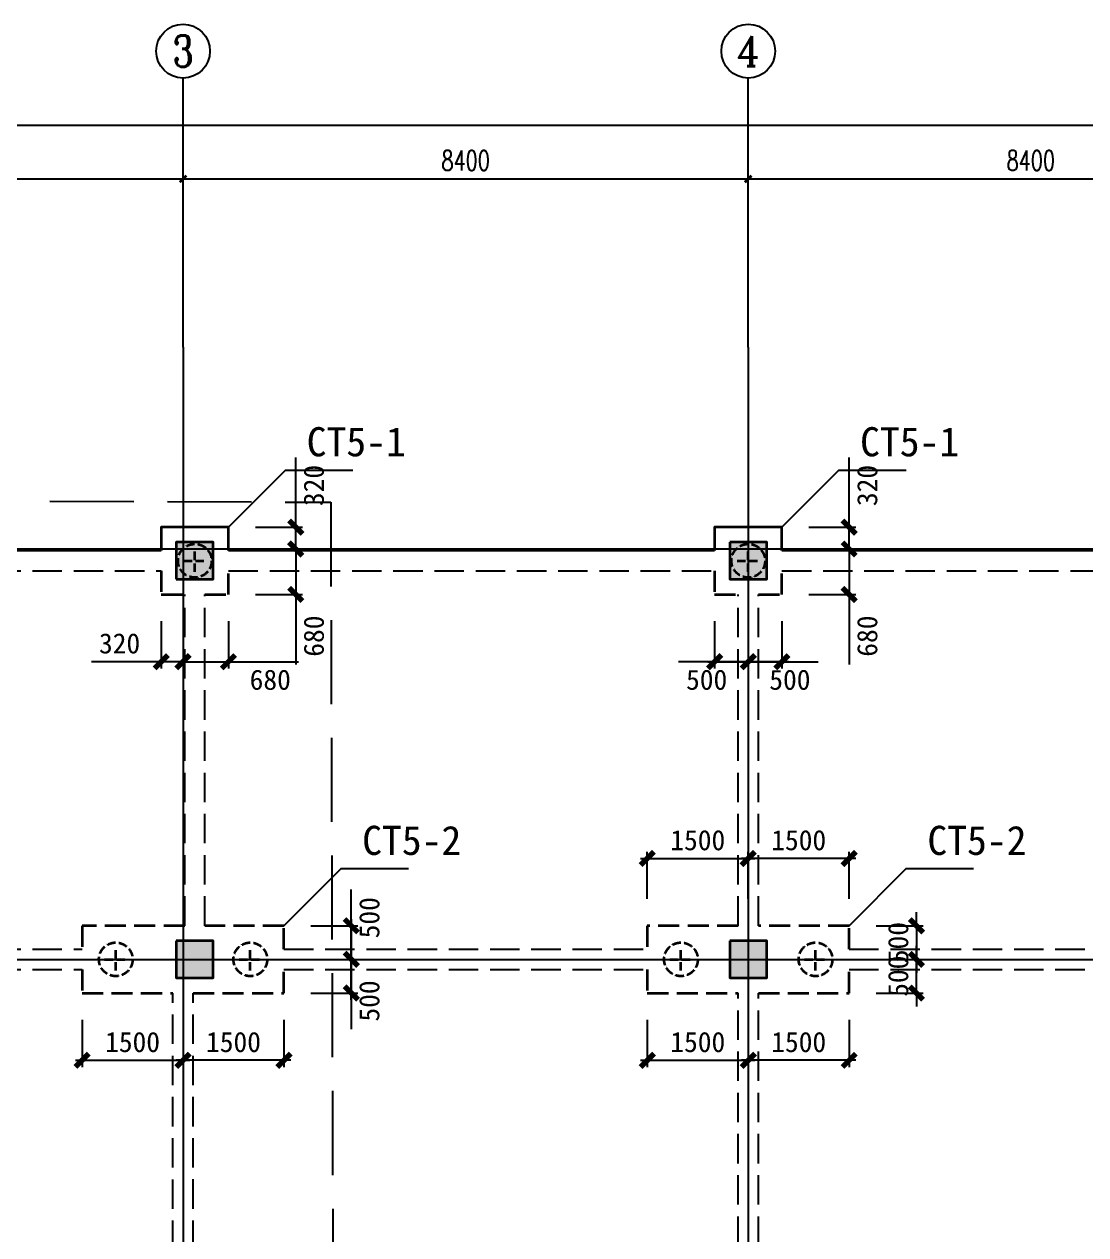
# Model space of a CAD drawing. Header units: millimetres. Extents: x -8252 to 341964, y -299084 to 206355.
# Drawn here: x 156173 to 171950, y 46023 to 64016 of the extents above; entities that cross this region are included whole.
import ezdxf
from ezdxf.enums import TextEntityAlignment as Align

# ---------------------------------------------------------------- set-up
doc = ezdxf.new("R2010")
doc.units = ezdxf.units.MM
doc.header["$LTSCALE"] = 500
doc.header["$PDMODE"] = 2
doc.header["$PDSIZE"] = 200
doc.linetypes.add('DASH', pattern=[0.35, 0.25, -0.1])
doc.linetypes.add('DASHDOT', pattern=[25.4, 12.7, -6.35, 0, -6.35])
for name, color, linetype in [('AXIS', 3, 'Continuous'), ('AXIS_TEXT', 7, 'Continuous'), ('dim____', 70, 'Continuous'), ('DOTE', 20, 'DASHDOT'), ('txt', 7, 'Continuous')]:
    doc.layers.add(name, color=color, linetype=linetype)
for name, color, linetype, lineweight in [('kz', 50, 'Continuous', 25), ('s117', 4, 'Continuous', 25), ('s121', 2, 'Continuous', 35), ('zkz', 200, 'Continuous', 35)]:
    doc.layers.add(name, color=color, linetype=linetype, lineweight=lineweight)
doc.styles.add('_TCH_AXIS', font='COMPLEX', dxfattribs={"bigfont": 'GBCBIG'})
doc.styles.add('_TCH_DIM_T3', font='SIMPLEX', dxfattribs={"width": 0.705882, "bigfont": 'GBCBIG'})
doc.styles.add('COMPLEX', font='COMPLEX')
doc.styles.add('宋体', font='')
doc.styles.get('宋体').set_extended_font_data('宋体')
doc.dimstyles.new('_TCH_ARCH&&100', dxfattribs={"dimtxt": 297.5, "dimasz": 100, "dimexe": 250, "dimexo": 300, "dimgap": 126.25, "dimtad": 1, "dimdec": 0, "dimzin": 0, "dimdsep": 46, "dimtxsty": '_TCH_DIM_T3', "dimblk": 'ARCHTICK', "dimcen": 0.09, "dimclrt": 7, "dimazin": 2, "dimtfac": 1, "dimtdec": 0, "dimtix": 1, "dimtmove": 2, "dimatfit": 3, "dimfxl": 100, "dimtolj": 1, "dimtzin": 0, "dimarcsym": 0})
doc.dimstyles.new('ISO-25', dxfattribs={"dimtxt": 2.5, "dimasz": 2.5, "dimexe": 1.25, "dimexo": 0.625, "dimtad": 1, "dimtxsty": 'Standard', "dimcen": 2.5, "dimadec": 0, "dimazin": 0, "dimtfac": 1, "dimtmove": 0, "dimatfit": 3, "dimfxl": 1, "dimarcsym": 0})

# ---------------------------------------------------------------- blocks, each defined once
blk = doc.blocks.new('_ArchTick')
at = {"color": 0, "linetype": 'ByBlock', "const_width": 0.4}
blk.add_lwpolyline([(-0.5, -0.5), (0.5, 0.5)], dxfattribs=at)
blk = doc.blocks.new('*D212')
at = {"layer": 'Defpoints', "color": 0, "transparency": 16777216}
for p in [(166933, 51616), (166933, 50616), (168433, 50616)]:
    blk.add_point(p, dxfattribs=at)
at = {"layer": 'dim____', "color": 0, "lineweight": -2, "transparency": 16777216}
for p, q in [((166933, 51016), (166933, 51716)), ((168433, 51016), (168433, 51716)), ((168533, 51616), (166833, 51616))]:
    blk.add_line(p, q, dxfattribs=at)
at = {"layer": 'dim____', "color": 0, "lineweight": -2, "transparency": 16777216, "xscale": 200, "yscale": 200, "zscale": 200, "rotation": 180}
blk.add_blockref('_ArchTick', (166933, 51616), dxfattribs=at)
at = {"layer": 'dim____', "color": 0, "lineweight": -2, "transparency": 16777216, "xscale": 200, "yscale": 200, "zscale": 200}
blk.add_blockref('_ArchTick', (168433, 51616), dxfattribs=at)
at = {"layer": 'dim____', "color": 7, "transparency": 16777216, "insert": (167683, 51886), "char_height": 300, "attachment_point": 5, "style": '宋体'}
blk.add_mtext('1500', dxfattribs=at)
blk = doc.blocks.new('*D213')
at = {"layer": 'Defpoints', "color": 0, "transparency": 16777216}
for p in [(166933, 51616), (165433, 50616), (166933, 50616)]:
    blk.add_point(p, dxfattribs=at)
at = {"layer": 'dim____', "color": 0, "lineweight": -2, "transparency": 16777216}
for p, q in [((165433, 51016), (165433, 51716)), ((166933, 51016), (166933, 51716)), ((165333, 51616), (167033, 51616))]:
    blk.add_line(p, q, dxfattribs=at)
at = {"layer": 'dim____', "color": 0, "lineweight": -2, "transparency": 16777216, "xscale": 200, "yscale": 200, "zscale": 200, "rotation": 180}
blk.add_blockref('_ArchTick', (165433, 51616), dxfattribs=at)
at = {"layer": 'dim____', "color": 0, "lineweight": -2, "transparency": 16777216, "xscale": 200, "yscale": 200, "zscale": 200}
blk.add_blockref('_ArchTick', (166933, 51616), dxfattribs=at)
at = {"layer": 'dim____', "color": 7, "transparency": 16777216, "insert": (166183, 51886), "char_height": 300, "attachment_point": 5, "style": '宋体'}
blk.add_mtext('1500', dxfattribs=at)
blk = doc.blocks.new('*D214')
at = {"layer": 'Defpoints', "color": 0, "transparency": 16777216}
for p in [(165433, 49616), (166933, 49616), (166933, 48616)]:
    blk.add_point(p, dxfattribs=at)
at = {"layer": 'dim____', "color": 0, "lineweight": -2, "transparency": 16777216}
for p, q in [((165433, 49216), (165433, 48516)), ((166933, 49216), (166933, 48516)), ((165333, 48616), (167033, 48616))]:
    blk.add_line(p, q, dxfattribs=at)
at = {"layer": 'dim____', "color": 0, "lineweight": -2, "transparency": 16777216, "xscale": 200, "yscale": 200, "zscale": 200, "rotation": 180}
blk.add_blockref('_ArchTick', (165433, 48616), dxfattribs=at)
at = {"layer": 'dim____', "color": 0, "lineweight": -2, "transparency": 16777216, "xscale": 200, "yscale": 200, "zscale": 200}
blk.add_blockref('_ArchTick', (166933, 48616), dxfattribs=at)
at = {"layer": 'dim____', "color": 7, "transparency": 16777216, "insert": (166183, 48886), "char_height": 300, "attachment_point": 5, "style": '宋体'}
blk.add_mtext('1500', dxfattribs=at)
blk = doc.blocks.new('*D215')
at = {"layer": 'Defpoints', "color": 0, "transparency": 16777216}
for p in [(166933, 49616), (168433, 49616), (166933, 48616)]:
    blk.add_point(p, dxfattribs=at)
at = {"layer": 'dim____', "color": 0, "lineweight": -2, "transparency": 16777216}
for p, q in [((166933, 49216), (166933, 48516)), ((168433, 49216), (168433, 48516)), ((168533, 48616), (166833, 48616))]:
    blk.add_line(p, q, dxfattribs=at)
at = {"layer": 'dim____', "color": 0, "lineweight": -2, "transparency": 16777216, "xscale": 200, "yscale": 200, "zscale": 200, "rotation": 180}
blk.add_blockref('_ArchTick', (166933, 48616), dxfattribs=at)
at = {"layer": 'dim____', "color": 0, "lineweight": -2, "transparency": 16777216, "xscale": 200, "yscale": 200, "zscale": 200}
blk.add_blockref('_ArchTick', (168433, 48616), dxfattribs=at)
at = {"layer": 'dim____', "color": 7, "transparency": 16777216, "insert": (167683, 48886), "char_height": 300, "attachment_point": 5, "style": '宋体'}
blk.add_mtext('1500', dxfattribs=at)
blk = doc.blocks.new('*D216')
at = {"layer": 'Defpoints', "color": 0, "transparency": 16777216}
for p in [(168433, 50116), (169433, 50116), (168433, 49616)]:
    blk.add_point(p, dxfattribs=at)
at = {"layer": 'dim____', "color": 0, "lineweight": -2, "transparency": 16777216}
for p, q in [((169433, 50116), (169433, 50316)), ((168833, 50116), (169533, 50116)), ((169433, 49616), (169433, 50116)), ((168833, 49616), (169533, 49616)), ((169433, 49616), (169433, 49416))]:
    blk.add_line(p, q, dxfattribs=at)
at = {"layer": 'dim____', "color": 0, "lineweight": -2, "transparency": 16777216, "xscale": 200, "yscale": 200, "zscale": 200}
for p, rotation in [((169433, 50116), 270), ((169433, 49616), 90)]:
    blk.add_blockref('_ArchTick', p, dxfattribs=dict(at, rotation=rotation))
at = {"layer": 'dim____', "color": 7, "transparency": 16777216, "insert": (169163, 49866), "char_height": 300, "attachment_point": 5, "rotation": 90, "style": '宋体'}
blk.add_mtext('500', dxfattribs=at)
blk = doc.blocks.new('*D217')
at = {"layer": 'Defpoints', "color": 0, "transparency": 16777216}
for p in [(168433, 50616), (168433, 50116), (169433, 50116)]:
    blk.add_point(p, dxfattribs=at)
at = {"layer": 'dim____', "color": 0, "lineweight": -2, "transparency": 16777216}
for p, q in [((169433, 50616), (169433, 50816)), ((168833, 50616), (169533, 50616)), ((169433, 50616), (169433, 50116)), ((168833, 50116), (169533, 50116)), ((169433, 50116), (169433, 49916))]:
    blk.add_line(p, q, dxfattribs=at)
at = {"layer": 'dim____', "color": 0, "lineweight": -2, "transparency": 16777216, "xscale": 200, "yscale": 200, "zscale": 200}
for p, rotation in [((169433, 50616), 270), ((169433, 50116), 90)]:
    blk.add_blockref('_ArchTick', p, dxfattribs=dict(at, rotation=rotation))
at = {"layer": 'dim____', "color": 7, "transparency": 16777216, "insert": (169163, 50366), "char_height": 300, "attachment_point": 5, "rotation": 90, "style": '宋体'}
blk.add_mtext('500', dxfattribs=at)
blk = doc.blocks.new('*D218')
at = {"layer": 'Defpoints', "color": 0, "transparency": 16777216}
for p in [(157033, 49616), (158533, 49616), (158533, 48616)]:
    blk.add_point(p, dxfattribs=at)
at = {"layer": 'dim____', "color": 0, "lineweight": -2, "transparency": 16777216}
for p, q in [((157033, 49216), (157033, 48516)), ((158533, 49216), (158533, 48516)), ((156933, 48616), (158633, 48616))]:
    blk.add_line(p, q, dxfattribs=at)
at = {"layer": 'dim____', "color": 0, "lineweight": -2, "transparency": 16777216, "xscale": 200, "yscale": 200, "zscale": 200, "rotation": 180}
blk.add_blockref('_ArchTick', (157033, 48616), dxfattribs=at)
at = {"layer": 'dim____', "color": 0, "lineweight": -2, "transparency": 16777216, "xscale": 200, "yscale": 200, "zscale": 200}
blk.add_blockref('_ArchTick', (158533, 48616), dxfattribs=at)
at = {"layer": 'dim____', "color": 7, "transparency": 16777216, "insert": (157783, 48886), "char_height": 300, "attachment_point": 5, "style": '宋体'}
blk.add_mtext('1500', dxfattribs=at)
blk = doc.blocks.new('*D219')
at = {"layer": 'Defpoints', "color": 0, "transparency": 16777216}
for p in [(158533, 49616), (160033, 49616), (158533, 48616)]:
    blk.add_point(p, dxfattribs=at)
at = {"layer": 'dim____', "color": 0, "lineweight": -2, "transparency": 16777216}
for p, q in [((158533, 49216), (158533, 48516)), ((160033, 49216), (160033, 48516)), ((160133, 48616), (158433, 48616))]:
    blk.add_line(p, q, dxfattribs=at)
at = {"layer": 'dim____', "color": 0, "lineweight": -2, "transparency": 16777216, "xscale": 200, "yscale": 200, "zscale": 200, "rotation": 180}
blk.add_blockref('_ArchTick', (158533, 48616), dxfattribs=at)
at = {"layer": 'dim____', "color": 0, "lineweight": -2, "transparency": 16777216, "xscale": 200, "yscale": 200, "zscale": 200}
blk.add_blockref('_ArchTick', (160033, 48616), dxfattribs=at)
at = {"layer": 'dim____', "color": 7, "transparency": 16777216, "insert": (159283, 48886), "char_height": 300, "attachment_point": 5, "style": '宋体'}
blk.add_mtext('1500', dxfattribs=at)
blk = doc.blocks.new('*D220')
at = {"layer": 'Defpoints', "color": 0, "transparency": 16777216}
for p in [(160033, 50116), (161033, 50116), (160033, 49616)]:
    blk.add_point(p, dxfattribs=at)
at = {"layer": 'dim____', "color": 0, "lineweight": -2, "transparency": 16777216}
for p, q in [((161033, 50116), (161033, 51153)), ((160433, 50116), (161133, 50116)), ((161033, 49516), (161033, 50116)), ((160433, 49616), (161133, 49616))]:
    blk.add_line(p, q, dxfattribs=at)
at = {"layer": 'dim____', "color": 0, "lineweight": -2, "transparency": 16777216, "xscale": 200, "yscale": 200, "zscale": 200}
for p, rotation in [((161033, 50116), 90), ((161033, 49616), 270)]:
    blk.add_blockref('_ArchTick', p, dxfattribs=dict(at, rotation=rotation))
at = {"layer": 'dim____', "color": 7, "transparency": 16777216, "insert": (161303, 50735), "char_height": 300, "attachment_point": 5, "rotation": 90, "style": '宋体'}
blk.add_mtext('500', dxfattribs=at)
blk = doc.blocks.new('*D221')
at = {"layer": 'Defpoints', "color": 0, "transparency": 16777216}
for p in [(160033, 50616), (160033, 50116), (161033, 50116)]:
    blk.add_point(p, dxfattribs=at)
at = {"layer": 'dim____', "color": 0, "lineweight": -2, "transparency": 16777216}
for p, q in [((160433, 50616), (161133, 50616)), ((161033, 50716), (161033, 50116)), ((160433, 50116), (161133, 50116)), ((161033, 50116), (161033, 49080))]:
    blk.add_line(p, q, dxfattribs=at)
at = {"layer": 'dim____', "color": 0, "lineweight": -2, "transparency": 16777216, "xscale": 200, "yscale": 200, "zscale": 200}
for p, rotation in [((161033, 50616), 90), ((161033, 50116), 270)]:
    blk.add_blockref('_ArchTick', p, dxfattribs=dict(at, rotation=rotation))
at = {"layer": 'dim____', "color": 7, "transparency": 16777216, "insert": (161303, 49498), "char_height": 300, "attachment_point": 5, "rotation": 90, "style": '宋体'}
blk.add_mtext('500', dxfattribs=at)
blk = doc.blocks.new('*D312')
at = {"layer": 'Defpoints', "color": 0, "transparency": 16777216}
for p in [(166433, 55541), (166933, 55541), (166933, 54541)]:
    blk.add_point(p, dxfattribs=at)
at = {"layer": 'dim____', "color": 0, "lineweight": -2, "transparency": 16777216}
for p, q in [((166433, 55141), (166433, 54441)), ((166933, 55141), (166933, 54441)), ((166333, 54541), (166933, 54541)), ((166933, 54541), (167970, 54541))]:
    blk.add_line(p, q, dxfattribs=at)
at = {"layer": 'dim____', "color": 0, "lineweight": -2, "transparency": 16777216, "xscale": 200, "yscale": 200, "zscale": 200, "rotation": 180}
blk.add_blockref('_ArchTick', (166433, 54541), dxfattribs=at)
at = {"layer": 'dim____', "color": 0, "lineweight": -2, "transparency": 16777216, "xscale": 200, "yscale": 200, "zscale": 200}
blk.add_blockref('_ArchTick', (166933, 54541), dxfattribs=at)
at = {"layer": 'dim____', "color": 7, "transparency": 16777216, "insert": (167552, 54271), "char_height": 300, "attachment_point": 5, "style": '宋体'}
blk.add_mtext('500', dxfattribs=at)
blk = doc.blocks.new('*D313')
at = {"layer": 'Defpoints', "color": 0, "transparency": 16777216}
for p in [(166933, 55541), (167433, 55541), (166933, 54541)]:
    blk.add_point(p, dxfattribs=at)
at = {"layer": 'dim____', "color": 0, "lineweight": -2, "transparency": 16777216}
for p, q in [((166933, 55141), (166933, 54441)), ((167433, 55141), (167433, 54441)), ((166933, 54541), (165897, 54541)), ((167533, 54541), (166933, 54541))]:
    blk.add_line(p, q, dxfattribs=at)
at = {"layer": 'dim____', "color": 0, "lineweight": -2, "transparency": 16777216, "xscale": 200, "yscale": 200, "zscale": 200, "rotation": 180}
blk.add_blockref('_ArchTick', (166933, 54541), dxfattribs=at)
at = {"layer": 'dim____', "color": 0, "lineweight": -2, "transparency": 16777216, "xscale": 200, "yscale": 200, "zscale": 200}
blk.add_blockref('_ArchTick', (167433, 54541), dxfattribs=at)
at = {"layer": 'dim____', "color": 7, "transparency": 16777216, "insert": (166315, 54271), "char_height": 300, "attachment_point": 5, "style": '宋体'}
blk.add_mtext('500', dxfattribs=at)
blk = doc.blocks.new('*D314')
at = {"layer": 'Defpoints', "color": 0, "transparency": 16777216}
for p in [(158208, 55541), (158533, 55541), (158533, 54541)]:
    blk.add_point(p, dxfattribs=at)
at = {"layer": 'dim____', "color": 0, "lineweight": -2, "transparency": 16777216}
for p, q in [((158208, 55141), (158208, 54441)), ((158533, 55141), (158533, 54441)), ((158208, 54541), (157171, 54541)), ((158533, 54541), (158108, 54541))]:
    blk.add_line(p, q, dxfattribs=at)
at = {"layer": 'dim____', "color": 0, "lineweight": -2, "transparency": 16777216, "xscale": 200, "yscale": 200, "zscale": 200, "rotation": 180}
blk.add_blockref('_ArchTick', (158208, 54541), dxfattribs=at)
at = {"layer": 'dim____', "color": 0, "lineweight": -2, "transparency": 16777216, "xscale": 200, "yscale": 200, "zscale": 200}
blk.add_blockref('_ArchTick', (158533, 54541), dxfattribs=at)
at = {"layer": 'dim____', "color": 7, "transparency": 16777216, "insert": (157590, 54811), "char_height": 300, "attachment_point": 5, "style": '宋体'}
blk.add_mtext('320', dxfattribs=at)
blk = doc.blocks.new('*D315')
at = {"layer": 'Defpoints', "color": 0, "transparency": 16777216}
for p in [(158533, 55541), (159208, 55541), (158533, 54541)]:
    blk.add_point(p, dxfattribs=at)
at = {"layer": 'dim____', "color": 0, "lineweight": -2, "transparency": 16777216}
for p, q in [((158533, 55141), (158533, 54441)), ((159208, 55141), (159208, 54441)), ((158533, 54541), (159308, 54541)), ((159208, 54541), (160250, 54541))]:
    blk.add_line(p, q, dxfattribs=at)
at = {"layer": 'dim____', "color": 0, "lineweight": -2, "transparency": 16777216, "xscale": 200, "yscale": 200, "zscale": 200, "rotation": 180}
blk.add_blockref('_ArchTick', (158533, 54541), dxfattribs=at)
at = {"layer": 'dim____', "color": 0, "lineweight": -2, "transparency": 16777216, "xscale": 200, "yscale": 200, "zscale": 200}
blk.add_blockref('_ArchTick', (159208, 54541), dxfattribs=at)
at = {"layer": 'dim____', "color": 7, "transparency": 16777216, "insert": (159829, 54271), "char_height": 300, "attachment_point": 5, "style": '宋体'}
blk.add_mtext('680', dxfattribs=at)
blk = doc.blocks.new('_AXISO')
blk.add_circle((0, 0), 0.5)
at = {"layer": 'AXIS_TEXT', "style": 'COMPLEX', "width": 1.041667}
blk.add_attdef('A', text='', height=0.56, dxfattribs=at).set_placement((-0.25, -0.28), (0.25, -0.28), align=Align.FIT)
blk = doc.blocks.new('*D855')
at = {"layer": 'AXIS', "color": 0, "lineweight": -2, "transparency": 16777216}
for p, q in [((146933, 59516), (146933, 62766)), ((219433, 59516), (219433, 62766)), ((146933, 62516), (219433, 62516))]:
    blk.add_line(p, q, dxfattribs=at)
at = {"layer": 'Defpoints', "color": 0, "transparency": 16777216}
for p in [(219433, 62516), (146933, 59216), (219433, 59216)]:
    blk.add_point(p, dxfattribs=at)
at = {"layer": 'AXIS', "color": 0, "lineweight": -2, "transparency": 16777216, "xscale": 100, "yscale": 100, "zscale": 100, "rotation": 180}
blk.add_blockref('_ArchTick', (146933, 62516), dxfattribs=at)
at = {"layer": 'AXIS', "color": 0, "lineweight": -2, "transparency": 16777216, "xscale": 100, "yscale": 100, "zscale": 100}
blk.add_blockref('_ArchTick', (219433, 62516), dxfattribs=at)
at = {"layer": 'AXIS', "color": 7, "transparency": 16777216, "insert": (183183, 62791), "char_height": 297.5, "attachment_point": 5, "style": '_TCH_DIM_T3'}
blk.add_mtext('\\A1;72500', dxfattribs=at)
blk = doc.blocks.new('*D857')
at = {"layer": 'AXIS', "color": 0, "lineweight": -2, "transparency": 16777216}
for p, q in [((152733, 59516), (152733, 61966)), ((158533, 59516), (158533, 61966)), ((152733, 61716), (158533, 61716))]:
    blk.add_line(p, q, dxfattribs=at)
at = {"layer": 'Defpoints', "color": 0, "transparency": 16777216}
for p in [(158533, 61716), (152733, 59216), (158533, 59216)]:
    blk.add_point(p, dxfattribs=at)
at = {"layer": 'AXIS', "color": 0, "lineweight": -2, "transparency": 16777216, "xscale": 100, "yscale": 100, "zscale": 100, "rotation": 180}
blk.add_blockref('_ArchTick', (152733, 61716), dxfattribs=at)
at = {"layer": 'AXIS', "color": 0, "lineweight": -2, "transparency": 16777216, "xscale": 100, "yscale": 100, "zscale": 100}
blk.add_blockref('_ArchTick', (158533, 61716), dxfattribs=at)
at = {"layer": 'AXIS', "color": 7, "transparency": 16777216, "insert": (155633, 61991), "char_height": 297.5, "attachment_point": 5, "style": '_TCH_DIM_T3'}
blk.add_mtext('\\A1;5800', dxfattribs=at)
blk = doc.blocks.new('*D858')
at = {"layer": 'AXIS', "color": 0, "lineweight": -2, "transparency": 16777216}
for p, q in [((158533, 59516), (158533, 61966)), ((166933, 59516), (166933, 61966)), ((158533, 61716), (166933, 61716))]:
    blk.add_line(p, q, dxfattribs=at)
at = {"layer": 'Defpoints', "color": 0, "transparency": 16777216}
for p in [(166933, 61716), (158533, 59216), (166933, 59216)]:
    blk.add_point(p, dxfattribs=at)
at = {"layer": 'AXIS', "color": 0, "lineweight": -2, "transparency": 16777216, "xscale": 100, "yscale": 100, "zscale": 100, "rotation": 180}
blk.add_blockref('_ArchTick', (158533, 61716), dxfattribs=at)
at = {"layer": 'AXIS', "color": 0, "lineweight": -2, "transparency": 16777216, "xscale": 100, "yscale": 100, "zscale": 100}
blk.add_blockref('_ArchTick', (166933, 61716), dxfattribs=at)
at = {"layer": 'AXIS', "color": 7, "transparency": 16777216, "insert": (162733, 61991), "char_height": 297.5, "attachment_point": 5, "style": '_TCH_DIM_T3'}
blk.add_mtext('\\A1;8400', dxfattribs=at)
blk = doc.blocks.new('*D859')
at = {"layer": 'AXIS', "color": 0, "lineweight": -2, "transparency": 16777216}
for p, q in [((166933, 59516), (166933, 61966)), ((175333, 59516), (175333, 61966)), ((166933, 61716), (175333, 61716))]:
    blk.add_line(p, q, dxfattribs=at)
at = {"layer": 'Defpoints', "color": 0, "transparency": 16777216}
for p in [(175333, 61716), (166933, 59216), (175333, 59216)]:
    blk.add_point(p, dxfattribs=at)
at = {"layer": 'AXIS', "color": 0, "lineweight": -2, "transparency": 16777216, "xscale": 100, "yscale": 100, "zscale": 100, "rotation": 180}
blk.add_blockref('_ArchTick', (166933, 61716), dxfattribs=at)
at = {"layer": 'AXIS', "color": 0, "lineweight": -2, "transparency": 16777216, "xscale": 100, "yscale": 100, "zscale": 100}
blk.add_blockref('_ArchTick', (175333, 61716), dxfattribs=at)
at = {"layer": 'AXIS', "color": 7, "transparency": 16777216, "insert": (171133, 61991), "char_height": 297.5, "attachment_point": 5, "style": '_TCH_DIM_T3'}
blk.add_mtext('\\A1;8400', dxfattribs=at)
blk = doc.blocks.new('*D1028')
at = {"layer": 'Defpoints', "color": 0, "transparency": 16777216}
for p in [(159208, 56216), (160208, 56216), (159208, 55541)]:
    blk.add_point(p, dxfattribs=at)
at = {"layer": 'dim____', "color": 0, "lineweight": -2, "transparency": 16777216}
for p, q in [((159608, 56216), (160308, 56216)), ((160208, 56216), (160208, 55441)), ((159608, 55541), (160308, 55541)), ((160208, 55541), (160208, 54500))]:
    blk.add_line(p, q, dxfattribs=at)
at = {"layer": 'dim____', "color": 0, "lineweight": -2, "transparency": 16777216, "xscale": 200, "yscale": 200, "zscale": 200}
for p, rotation in [((160208, 56216), 90), ((160208, 55541), 270)]:
    blk.add_blockref('_ArchTick', p, dxfattribs=dict(at, rotation=rotation))
at = {"layer": 'dim____', "color": 7, "transparency": 16777216, "insert": (160478, 54921), "char_height": 300, "attachment_point": 5, "rotation": 90, "style": '宋体'}
blk.add_mtext('680', dxfattribs=at)
blk = doc.blocks.new('*D1029')
at = {"layer": 'Defpoints', "color": 0, "transparency": 16777216}
for p in [(159208, 56541), (159208, 56216), (160208, 56216)]:
    blk.add_point(p, dxfattribs=at)
at = {"layer": 'dim____', "color": 0, "lineweight": -2, "transparency": 16777216}
for p, q in [((160208, 56541), (160208, 57578)), ((159608, 56541), (160308, 56541)), ((160208, 56216), (160208, 56641)), ((159608, 56216), (160308, 56216))]:
    blk.add_line(p, q, dxfattribs=at)
at = {"layer": 'dim____', "color": 0, "lineweight": -2, "transparency": 16777216, "xscale": 200, "yscale": 200, "zscale": 200}
for p, rotation in [((160208, 56541), 90), ((160208, 56216), 270)]:
    blk.add_blockref('_ArchTick', p, dxfattribs=dict(at, rotation=rotation))
at = {"layer": 'dim____', "color": 7, "transparency": 16777216, "insert": (160478, 57160), "char_height": 300, "attachment_point": 5, "rotation": 90, "style": '宋体'}
blk.add_mtext('320', dxfattribs=at)
blk = doc.blocks.new('*D1030')
at = {"layer": 'Defpoints', "color": 0, "transparency": 16777216}
for p in [(167433, 56216), (168433, 56216), (167433, 55541)]:
    blk.add_point(p, dxfattribs=at)
at = {"layer": 'dim____', "color": 0, "lineweight": -2, "transparency": 16777216}
for p, q in [((167833, 56216), (168533, 56216)), ((168433, 56216), (168433, 55441)), ((167833, 55541), (168533, 55541)), ((168433, 55541), (168433, 54500))]:
    blk.add_line(p, q, dxfattribs=at)
at = {"layer": 'dim____', "color": 0, "lineweight": -2, "transparency": 16777216, "xscale": 200, "yscale": 200, "zscale": 200}
for p, rotation in [((168433, 56216), 90), ((168433, 55541), 270)]:
    blk.add_blockref('_ArchTick', p, dxfattribs=dict(at, rotation=rotation))
at = {"layer": 'dim____', "color": 7, "transparency": 16777216, "insert": (168703, 54921), "char_height": 300, "attachment_point": 5, "rotation": 90, "style": '宋体'}
blk.add_mtext('680', dxfattribs=at)
blk = doc.blocks.new('*D1031')
at = {"layer": 'Defpoints', "color": 0, "transparency": 16777216}
for p in [(167433, 56541), (167433, 56216), (168433, 56216)]:
    blk.add_point(p, dxfattribs=at)
at = {"layer": 'dim____', "color": 0, "lineweight": -2, "transparency": 16777216}
for p, q in [((168433, 56541), (168433, 57578)), ((167833, 56541), (168533, 56541)), ((168433, 56216), (168433, 56641)), ((167833, 56216), (168533, 56216))]:
    blk.add_line(p, q, dxfattribs=at)
at = {"layer": 'dim____', "color": 0, "lineweight": -2, "transparency": 16777216, "xscale": 200, "yscale": 200, "zscale": 200}
for p, rotation in [((168433, 56541), 90), ((168433, 56216), 270)]:
    blk.add_blockref('_ArchTick', p, dxfattribs=dict(at, rotation=rotation))
at = {"layer": 'dim____', "color": 7, "transparency": 16777216, "insert": (168703, 57160), "char_height": 300, "attachment_point": 5, "rotation": 90, "style": '宋体'}
blk.add_mtext('320', dxfattribs=at)

msp = doc.modelspace()

# ---------------------------------------------------------------- hatches: boundary and pattern name
at = {"layer": 'kz'}
h = msp.add_hatch(color=52, dxfattribs=at)
h.dxf.hatch_style = 1
h.paths.add_polyline_path([(158433.088, 55766.423), (158983.088, 55766.423), (158983.088, 56316.423), (158433.088, 56316.423)])
h = msp.add_hatch(color=52, dxfattribs=at)
h.dxf.hatch_style = 1
h.paths.add_polyline_path([(166658.274, 56316.423), (166658.274, 55766.423), (167208.274, 55766.423), (167208.274, 56316.423)])
h = msp.add_hatch(color=52, dxfattribs=at)
h.dxf.hatch_style = 1
h.paths.add_polyline_path([(158433.088, 50391.423), (158433.088, 49841.423), (158983.088, 49841.423), (158983.088, 50391.423)])
h = msp.add_hatch(color=52, dxfattribs=at)
h.dxf.hatch_style = 1
h.paths.add_polyline_path([(166658.19, 50391.423), (166658.19, 49841.423), (167208.19, 49841.423), (167208.19, 50391.423)])

# ---------------------------------------------------------------- linework, layer by layer
at = {"linetype": 'DASH', "ltscale": 10}
msp.add_lwpolyline([(146051.838, 56966.741), (160728.002, 56910.253), (160838.175, 17222.594), (146162.011, 17279.082)], close=True, dxfattribs=at)
at = {"layer": 'AXIS'}
for p, q in [((158533.088, 59216.423), (158533.088, 63216.423)), ((166933.274, 59216.423), (166933.274, 63216.423))]:
    msp.add_line(p, q, dxfattribs=at)
at = {"layer": 'DOTE', "ltscale": 5}
for p, q in [((158533.088, 59216.423), (158533.088, -2133.577)), ((166933.274, 59216.423), (166933.274, -2132.854)), ((143483.088, 56216.423), (222433.088, 56216.423)), ((143483.088, 50116.423), (222433.088, 50116.423))]:
    msp.add_line(p, q, dxfattribs=at)
at = {"layer": 'kz', "lineweight": 35}
for points in [[(158433.088, 55766.423), (158983.088, 55766.423), (158983.088, 56316.423), (158433.088, 56316.423)], [(166658.274, 56316.423), (166658.274, 55766.423), (167208.274, 55766.423), (167208.274, 56316.423)], [(158433.088, 50391.423), (158433.088, 49841.423), (158983.088, 49841.423), (158983.088, 50391.423)], [(166658.19, 50391.423), (166658.19, 49841.423), (167208.19, 49841.423), (167208.19, 50391.423)]]:
    msp.add_lwpolyline(points, close=True, dxfattribs=at)
at = {"layer": 's117'}
for p, q in [((153233.088, 56191.423), (158208.088, 56191.423)), ((159208.088, 56191.423), (166433.274, 56191.423)), ((167433.274, 56191.423), (174833.088, 56191.423))]:
    msp.add_line(p, q, dxfattribs=at)
at = {"layer": 's117', "linetype": 'DASH', "ltscale": 3.5}
for p, q in [((153233.088, 55891.423), (158208.088, 55891.423)), ((159208.088, 55891.423), (166433.274, 55891.423)), ((167433.274, 55891.423), (174833.088, 55891.423)), ((158558.088, 50616.423), (158558.088, 55541.423)), ((158858.088, 50616.423), (158858.088, 55541.423)), ((166783.196, 50616.423), (166783.265, 55541.423)), ((167083.196, 50616.423), (167083.265, 55541.423)), ((153233.088, 50266.423), (157033.088, 50266.423)), ((160033.088, 50266.423), (165433.19, 50266.423)), ((168433.19, 50266.423), (173833.088, 50266.423)), ((153233.088, 49966.423), (157033.088, 49966.423)), ((160033.088, 49966.423), (165433.19, 49966.423)), ((168433.19, 49966.423), (173833.088, 49966.423)), ((158383.088, 43346.017), (158383.088, 49616.423)), ((158683.088, 43347.075), (158683.088, 49616.423)), ((166783.107, 44021.123), (166783.183, 49616.423)), ((167083.107, 44021.123), (167083.183, 49616.423))]:
    msp.add_line(p, q, dxfattribs=at)
at = {"layer": 's121'}
for points in [[(159208.088, 56191.423), (159208.088, 56541.423), (158208.088, 56541.423), (158208.088, 56191.423)], [(167433.274, 56191.423), (167433.274, 56541.423), (166433.274, 56541.423), (166433.274, 56191.423)]]:
    msp.add_lwpolyline(points, dxfattribs=at)
at = {"layer": 's121', "linetype": 'DASH', "ltscale": 2.5}
for points in [[(158208.088, 55891.423), (158208.088, 55541.423), (158558.088, 55541.423)], [(158858.088, 55541.423), (159208.088, 55541.423), (159208.088, 55891.423)], [(166433.274, 55891.423), (166433.274, 55541.423), (166783.265, 55541.423)], [(167083.265, 55541.423), (167433.274, 55541.423), (167433.274, 55891.423)], [(158558.088, 50616.423), (157033.088, 50616.423), (157033.088, 50266.423)], [(160033.088, 50266.423), (160033.088, 50616.423), (158858.088, 50616.423)], [(166783.196, 50616.423), (165433.19, 50616.423), (165433.19, 50266.423)], [(168433.19, 50266.423), (168433.19, 50616.423), (167083.196, 50616.423)], [(157033.088, 49966.423), (157033.088, 49616.423), (158383.088, 49616.423)], [(158683.088, 49616.423), (160033.088, 49616.423), (160033.088, 49966.423)], [(165433.19, 49966.423), (165433.19, 49616.423), (166783.183, 49616.423)], [(167083.183, 49616.423), (168433.19, 49616.423), (168433.19, 49966.423)]]:
    msp.add_lwpolyline(points, dxfattribs=at)
at = {"layer": 'txt'}
for points in [[(159208.088, 56541.423), (160056.616, 57389.951), (161056.616, 57389.951)], [(167433.274, 56541.423), (168281.802, 57389.951), (169281.802, 57389.951)], [(160033.088, 50616.423), (160881.616, 51464.951), (161881.616, 51464.951)], [(168433.19, 50616.423), (169281.718, 51464.951), (170281.718, 51464.951)]]:
    msp.add_lwpolyline(points, dxfattribs=at)
at = {"layer": 'zkz', "linetype": 'DASH'}
for p, q in [((158708.088, 55876.423), (158708.088, 56206.423)), ((166933.274, 55876.423), (166933.274, 56206.423)), ((158543.088, 56041.423), (158873.088, 56041.423)), ((166768.274, 56041.423), (167098.274, 56041.423)), ((157533.088, 49951.423), (157533.088, 50281.423)), ((159533.088, 49951.423), (159533.088, 50281.423)), ((165933.19, 49951.423), (165933.19, 50281.423)), ((167933.19, 49951.423), (167933.19, 50281.423)), ((157368.088, 50116.423), (157698.088, 50116.423)), ((159368.088, 50116.423), (159698.088, 50116.423)), ((165768.19, 50116.423), (166098.19, 50116.423)), ((167768.19, 50116.423), (168098.19, 50116.423))]:
    msp.add_line(p, q, dxfattribs=at)
for centre in [(158708.088, 56041.423), (166933.274, 56041.423), (157533.088, 50116.423), (159533.088, 50116.423), (165933.19, 50116.423), (167933.19, 50116.423)]:
    msp.add_circle(centre, 250, dxfattribs=at)

# ---------------------------------------------------------------- block references
at = {"layer": 'AXIS'}
ref = msp.add_blockref('_AXISO', (158533.088, 63616.423), dxfattribs=dict(at, xscale=800, yscale=800, zscale=800))
ref.add_attrib('A', '3', dxfattribs={"layer": 'AXIS_TEXT', "height": 465.948, "style": '_TCH_AXIS'}).set_placement((158377.772, 63383.449), (158688.404, 63383.449), align=Align.FIT)
ref = msp.add_blockref('_AXISO', (166933.274, 63616.423), dxfattribs=dict(at, xscale=800, yscale=800, zscale=800))
ref.add_attrib('A', '4', dxfattribs={"layer": 'AXIS_TEXT', "height": 445.442, "style": '_TCH_AXIS'}).set_placement((166763.582, 63393.702), (167102.966, 63393.702), align=Align.FIT)

# ---------------------------------------------------------------- texts
at = {"layer": 'txt', "char_height": 433, "width": 1000, "attachment_point": 5}
for s, insert in [('CT5-1', (161106.778, 57806.684)), ('CT5-1', (169331.963, 57806.684)), ('CT5-2', (161931.778, 51881.684)), ('CT5-2', (170331.879, 51881.684))]:
    msp.add_mtext(s, dxfattribs=dict(at, insert=insert))

# ---------------------------------------------------------------- dimensions: what is measured, and where the dimension line sits
at = {"layer": 'AXIS'}
for p1, p2, distance, picture, middle in [((146933.088, 59216.423), (219433.088, 59216.423), 3300, '*D855', (183183.088, 62791.423)), ((152733.088, 59216.423), (158533.088, 59216.423), 2500, '*D857', (155633.088, 61991.423)), ((158533.088, 59216.423), (166933.274, 59216.423), 2500, '*D858', (162733.181, 61991.423)), ((166933.274, 59216.423), (175333.088, 59216.423), 2500, '*D859', (171133.181, 61991.423))]:
    dim = msp.add_aligned_dim(p1=p1, p2=p2, distance=distance, dimstyle='_TCH_ARCH&&100', dxfattribs=at)
    dim.commit()
    dim.dimension.update_dxf_attribs({"geometry": picture, "text_midpoint": middle})
at = {"layer": 'dim____'}
for base, p1, p2, angle, override, picture, middle in [((160208.088, 56216.423), (159208.088, 56541.423), (159208.088, 56216.423), 270, {"dimtxt": 300, "dimasz": 200, "dimexe": 100, "dimexo": 400, "dimgap": 120, "dimtad": 2, "dimrnd": 10, "dimtxsty": '宋体', "dimblk1": 'ArchTick', "dimblk2": 'ArchTick', "dimsah": 1, "dimdle": 100, "dimclrt": 7}, '*D1029', (160208.088, 57159.747)), ((168433.274, 56216.423), (167433.274, 56541.423), (167433.274, 56216.423), 270, {"dimtxt": 300, "dimasz": 200, "dimexe": 100, "dimexo": 400, "dimgap": 120, "dimtad": 2, "dimrnd": 10, "dimtxsty": '宋体', "dimblk1": 'ArchTick', "dimblk2": 'ArchTick', "dimsah": 1, "dimdle": 100, "dimclrt": 7}, '*D1031', (168433.274, 57159.747)), ((160208.088, 56216.423), (159208.088, 55541.423), (159208.088, 56216.423), 90, {"dimtxt": 300, "dimasz": 200, "dimexe": 100, "dimexo": 400, "dimgap": 120, "dimtad": 2, "dimrnd": 10, "dimtxsty": '宋体', "dimblk1": 'ArchTick', "dimblk2": 'ArchTick', "dimsah": 1, "dimdle": 100, "dimclrt": 7}, '*D1028', (160208.088, 54920.585)), ((168433.274, 56216.423), (167433.274, 55541.423), (167433.274, 56216.423), 90, {"dimtxt": 300, "dimasz": 200, "dimexe": 100, "dimexo": 400, "dimgap": 120, "dimtad": 2, "dimrnd": 10, "dimtxsty": '宋体', "dimblk1": 'ArchTick', "dimblk2": 'ArchTick', "dimsah": 1, "dimdle": 100, "dimclrt": 7}, '*D1030', (168433.274, 54920.585)), ((158533.088, 54541.423), (158208.088, 55541.423), (158533.088, 55541.423), 0, {"dimtxt": 300, "dimasz": 200, "dimexe": 100, "dimexo": 400, "dimgap": 120, "dimrnd": 10, "dimtxsty": '宋体', "dimblk1": 'ArchTick', "dimblk2": 'ArchTick', "dimsah": 1, "dimdle": 100, "dimclrt": 7, "dimtix": 1}, '*D314', (157589.764, 54541.423)), ((158533.088, 54541.423), (159208.088, 55541.423), (158533.088, 55541.423), 180, {"dimtxt": 300, "dimasz": 200, "dimexe": 100, "dimexo": 400, "dimgap": 120, "dimtad": 2, "dimrnd": 10, "dimtxsty": '宋体', "dimblk1": 'ArchTick', "dimblk2": 'ArchTick', "dimsah": 1, "dimdle": 100, "dimclrt": 7}, '*D315', (159828.926, 54541.423))]:
    dim = msp.add_linear_dim(base=base, p1=p1, p2=p2, angle=angle, dimstyle='ISO-25', override=override, dxfattribs=at)
    dim.commit()
    dim.dimension.update_dxf_attribs({"geometry": picture, "text_midpoint": middle, "dimtype": 161})
for p1, p2, distance, override, picture, middle in [((167433.274, 55541.423), (166933.264, 55541.423), 1000, {"dimtxt": 300, "dimasz": 200, "dimexe": 100, "dimexo": 400, "dimgap": 120, "dimtad": 2, "dimrnd": 10, "dimtxsty": '宋体', "dimblk1": 'ArchTick', "dimblk2": 'ArchTick', "dimsah": 1, "dimdle": 100, "dimclrt": 7}, '*D313', (166314.94, 54271.423)), ((166433.274, 55541.423), (166933.264, 55541.423), -1000, {"dimtxt": 300, "dimasz": 200, "dimexe": 100, "dimexo": 400, "dimgap": 120, "dimtad": 2, "dimrnd": 10, "dimtxsty": '宋体', "dimblk1": 'ArchTick', "dimblk2": 'ArchTick', "dimsah": 1, "dimdle": 100, "dimclrt": 7}, '*D312', (167551.588, 54271.423)), ((165433.19, 50616.423), (166933.197, 50616.423), 1000, {"dimtxt": 300, "dimasz": 200, "dimexe": 100, "dimexo": 400, "dimgap": 120, "dimrnd": 10, "dimtxsty": '宋体', "dimblk1": 'ArchTick', "dimblk2": 'ArchTick', "dimsah": 1, "dimdle": 100, "dimclrt": 7, "dimtix": 1}, '*D213', (166183.193, 51886.423)), ((168433.19, 50616.423), (166933.197, 50616.423), -1000, {"dimtxt": 300, "dimasz": 200, "dimexe": 100, "dimexo": 400, "dimgap": 120, "dimrnd": 10, "dimtxsty": '宋体', "dimblk1": 'ArchTick', "dimblk2": 'ArchTick', "dimsah": 1, "dimdle": 100, "dimclrt": 7, "dimtix": 1}, '*D212', (167683.193, 51886.423)), ((160033.088, 49616.423), (160033.088, 50116.423), -1000, {"dimtxt": 300, "dimasz": 200, "dimexe": 100, "dimexo": 400, "dimgap": 120, "dimtad": 2, "dimrnd": 10, "dimtxsty": '宋体', "dimblk1": 'ArchTick', "dimblk2": 'ArchTick', "dimsah": 1, "dimdle": 100, "dimclrt": 7}, '*D220', (161303.088, 50734.747)), ((160033.088, 50616.423), (160033.088, 50116.423), 1000, {"dimtxt": 300, "dimasz": 200, "dimexe": 100, "dimexo": 400, "dimgap": 120, "dimtad": 2, "dimrnd": 10, "dimtxsty": '宋体', "dimblk1": 'ArchTick', "dimblk2": 'ArchTick', "dimsah": 1, "dimdle": 100, "dimclrt": 7}, '*D221', (161303.088, 49498.099)), ((168433.19, 50616.423), (168433.19, 50116.423), 1000, {"dimtxt": 300, "dimasz": 200, "dimexe": 100, "dimexo": 400, "dimgap": 120, "dimrnd": 10, "dimtxsty": '宋体', "dimblk1": 'ArchTick', "dimblk2": 'ArchTick', "dimsah": 1, "dimdle": 100, "dimclrt": 7, "dimtix": 1}, '*D217', (169163.19, 50366.423)), ((168433.19, 49616.423), (168433.19, 50116.423), -1000, {"dimtxt": 300, "dimasz": 200, "dimexe": 100, "dimexo": 400, "dimgap": 120, "dimrnd": 10, "dimtxsty": '宋体', "dimblk1": 'ArchTick', "dimblk2": 'ArchTick', "dimsah": 1, "dimdle": 100, "dimclrt": 7, "dimtix": 1}, '*D216', (169163.19, 49866.423)), ((157033.088, 49616.423), (158533.088, 49616.423), -1000, {"dimtxt": 300, "dimasz": 200, "dimexe": 100, "dimexo": 400, "dimgap": 120, "dimrnd": 10, "dimtxsty": '宋体', "dimblk1": 'ArchTick', "dimblk2": 'ArchTick', "dimsah": 1, "dimdle": 100, "dimclrt": 7, "dimtix": 1}, '*D218', (157783.088, 48886.423)), ((160033.088, 49616.423), (158533.088, 49616.423), 1000, {"dimtxt": 300, "dimasz": 200, "dimexe": 100, "dimexo": 400, "dimgap": 120, "dimrnd": 10, "dimtxsty": '宋体', "dimblk1": 'ArchTick', "dimblk2": 'ArchTick', "dimsah": 1, "dimdle": 100, "dimclrt": 7, "dimtix": 1}, '*D219', (159283.088, 48886.423)), ((165433.19, 49616.423), (166933.183, 49616.423), -1000, {"dimtxt": 300, "dimasz": 200, "dimexe": 100, "dimexo": 400, "dimgap": 120, "dimrnd": 10, "dimtxsty": '宋体', "dimblk1": 'ArchTick', "dimblk2": 'ArchTick', "dimsah": 1, "dimdle": 100, "dimclrt": 7, "dimtix": 1}, '*D214', (166183.186, 48886.423)), ((168433.19, 49616.423), (166933.183, 49616.423), 1000, {"dimtxt": 300, "dimasz": 200, "dimexe": 100, "dimexo": 400, "dimgap": 120, "dimrnd": 10, "dimtxsty": '宋体', "dimblk1": 'ArchTick', "dimblk2": 'ArchTick', "dimsah": 1, "dimdle": 100, "dimclrt": 7, "dimtix": 1}, '*D215', (167683.186, 48886.423))]:
    dim = msp.add_aligned_dim(p1=p1, p2=p2, distance=distance, dimstyle='ISO-25', override=override, dxfattribs=at)
    dim.commit()
    dim.dimension.update_dxf_attribs({"geometry": picture, "text_midpoint": middle})

doc.saveas('drawing.dxf')
